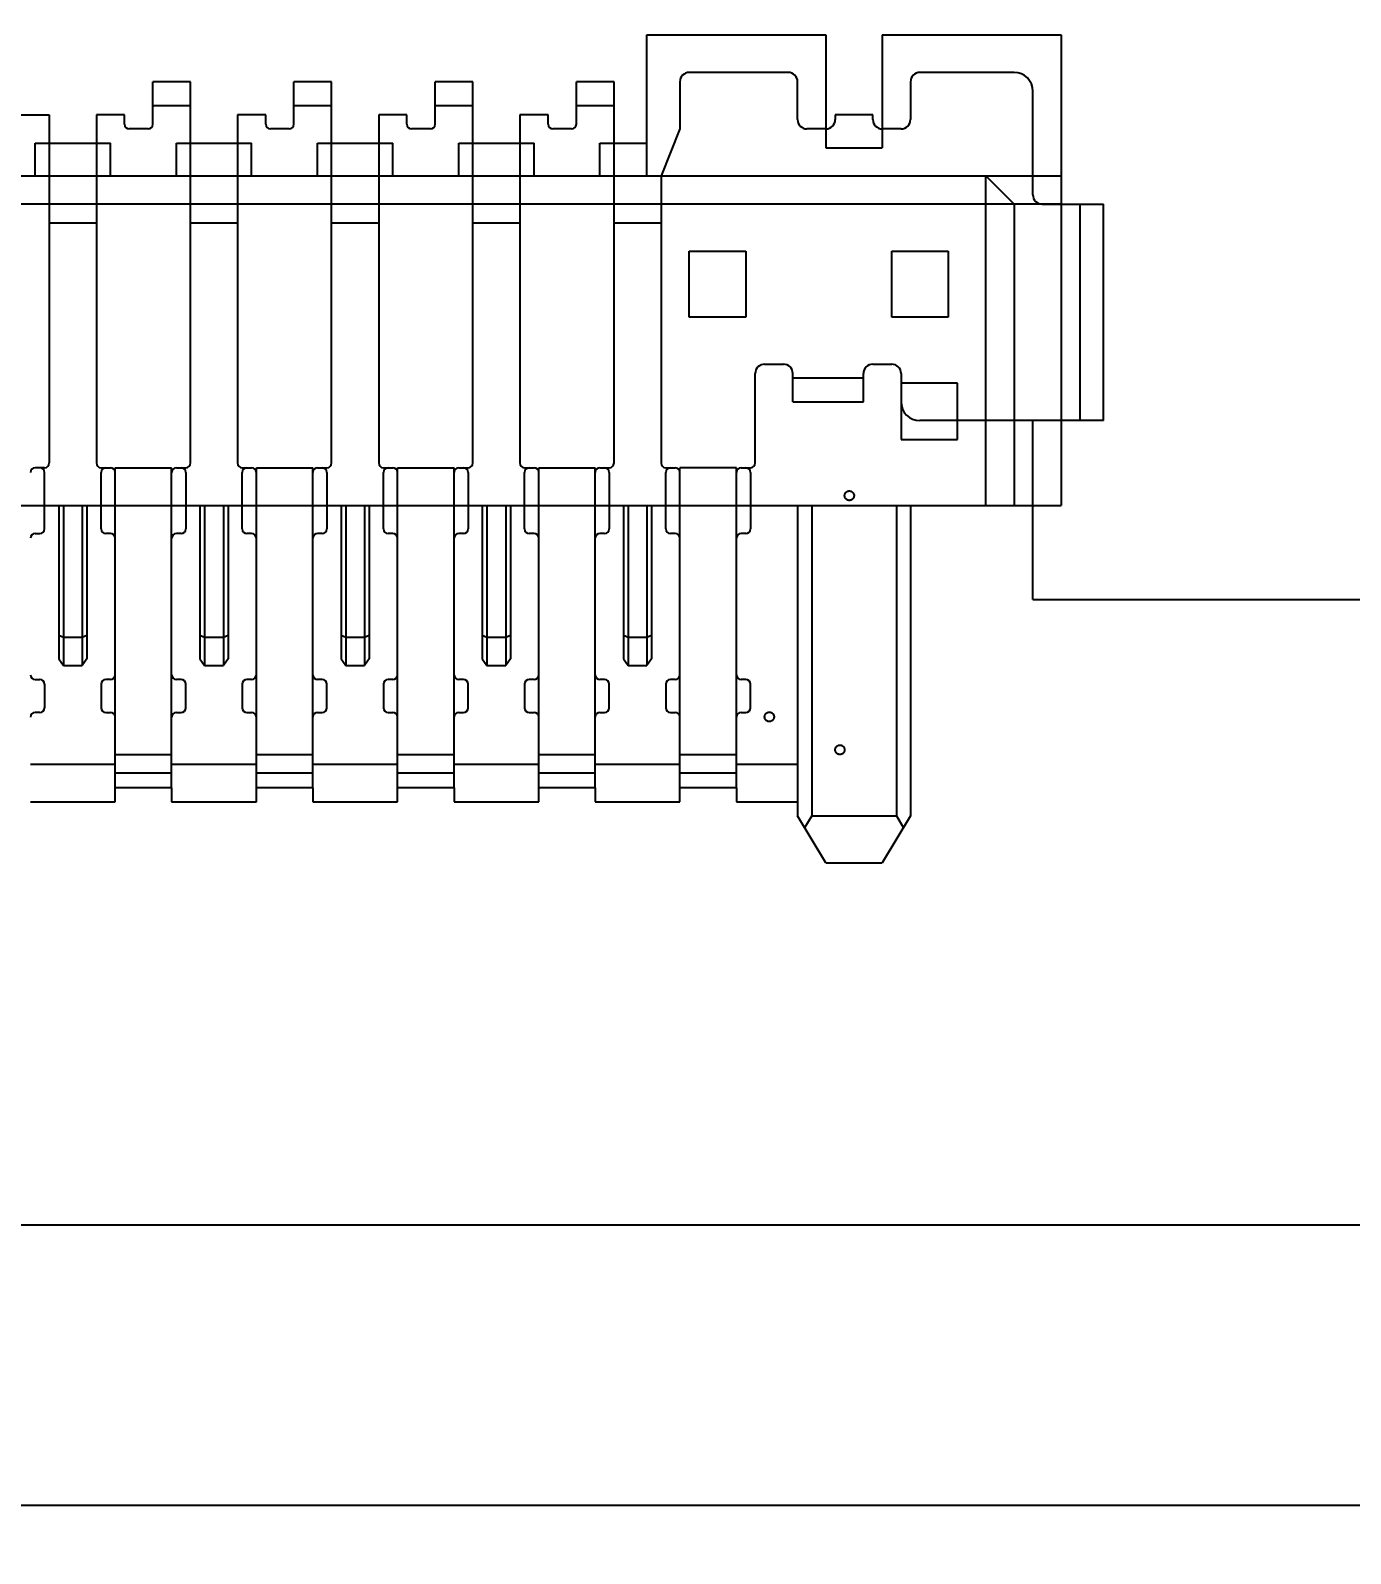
# Model space of a CAD drawing. Header units: millimetres. Extents: x 1391 to 3509, y 340 to 1753.
# Drawn here: x 2316.38 to 2330.4, y 729.86 to 746.05 of the extents above; entities that cross this region are included whole.
import ezdxf

# ---------------------------------------------------------------- set-up
doc = ezdxf.new("R2010")
doc.units = ezdxf.units.MM
doc.header["$LTSCALE"] = 46.255
doc.header["$PDMODE"] = 3
doc.header["$PDSIZE"] = 0.3125
doc.layers.get('0').update_dxf_attribs({"linetype": 'CONTINUOUS'})
doc.layers.get('Defpoints').update_dxf_attribs({"linetype": 'CONTINUOUS'})
doc.styles.get("Standard").update_dxf_attribs({"font": 'simfang.ttf'})
doc.dimstyles.new('DIMSTYLE_1', dxfattribs={"dimtxt": 5, "dimasz": 5, "dimexe": 0.18, "dimexo": 0.0625, "dimgap": 0.09, "dimtad": 1, "dimdec": 1, "dimdsep": 46, "dimtxsty": 'Standard', "dimblk": '_FILLED', "dimcen": 0.09, "dimclrt": 5, "dimadec": 0, "dimazin": 0, "dimtp": 0.5, "dimtm": 0.5, "dimtfac": 1, "dimtdec": 1, "dimtofl": 0, "dimtmove": 0, "dimatfit": 3, "dimldrblk": '_FILLED', "dimfxl": 1, "dimtolj": 1, "dimarcsym": 0})

# ---------------------------------------------------------------- blocks, each defined once
blk = doc.blocks.new('_FILLED')
at = {"color": 0, "linetype": 'ByBlock'}
blk.add_solid([(0, 0), (-1, 0.2), (-1, -0.2)], dxfattribs=at)
blk = doc.blocks.new('*D146')
at = {"color": 0, "lineweight": -2, "transparency": 16777216}
for p, q in [((2229.889, 1256.442), (3508.647, 1256.442)), ((3508.467, 675.502), (3508.467, 1251.442)), ((2229.889, 670.502), (3508.647, 670.502))]:
    blk.add_line(p, q, dxfattribs=at)
at = {"layer": 'Defpoints', "color": 0, "transparency": 16777216}
for p in [(2229.826, 1256.442), (3508.467, 1256.442), (2229.826, 670.502)]:
    blk.add_point(p, dxfattribs=at)
at = {"color": 0, "lineweight": -2, "transparency": 16777216, "xscale": 5, "yscale": 5, "zscale": 5}
for p, rotation in [((3508.467, 1256.442), 90), ((3508.467, 670.502), 270)]:
    blk.add_blockref('_FILLED', p, dxfattribs=dict(at, rotation=rotation))
at = {"color": 5, "transparency": 16777216, "insert": (3505.834, 963.472), "char_height": 5, "attachment_point": 5, "rotation": 90}
blk.add_mtext('\\A1;585.9', dxfattribs=at)
blk = doc.blocks.new('*D160')
at = {"color": 0, "lineweight": -2, "transparency": 16777216}
for p, q in [((2268.081, 670.564), (2268.081, 1710.806)), ((3280.976, 670.564), (3280.976, 1710.806)), ((2273.081, 1710.626), (3275.976, 1710.626))]:
    blk.add_line(p, q, dxfattribs=at)
at = {"layer": 'Defpoints', "color": 0, "transparency": 16777216}
for p in [(3280.976, 1710.626), (2268.081, 670.502), (3280.976, 670.502)]:
    blk.add_point(p, dxfattribs=at)
at = {"color": 0, "lineweight": -2, "transparency": 16777216, "xscale": 5, "yscale": 5, "zscale": 5, "rotation": 180}
blk.add_blockref('_FILLED', (2268.081, 1710.626), dxfattribs=at)
at = {"color": 0, "lineweight": -2, "transparency": 16777216, "xscale": 5, "yscale": 5, "zscale": 5}
blk.add_blockref('_FILLED', (3280.976, 1710.626), dxfattribs=at)
at = {"color": 5, "transparency": 16777216, "insert": (2774.529, 1713.259), "char_height": 5, "attachment_point": 5}
blk.add_mtext('\\A1;1012.9', dxfattribs=at)
blk = doc.blocks.new('*D161')
at = {"color": 0, "lineweight": -2, "transparency": 16777216}
for p, q in [((2229.826, 670.564), (2229.826, 1746.94)), ((3280.976, 670.564), (3280.976, 1746.94)), ((2234.826, 1746.76), (3275.976, 1746.76))]:
    blk.add_line(p, q, dxfattribs=at)
at = {"layer": 'Defpoints', "color": 0, "transparency": 16777216}
for p in [(3280.976, 1746.76), (2229.826, 670.502), (3280.976, 670.502)]:
    blk.add_point(p, dxfattribs=at)
at = {"color": 0, "lineweight": -2, "transparency": 16777216, "xscale": 5, "yscale": 5, "zscale": 5, "rotation": 180}
blk.add_blockref('_FILLED', (2229.826, 1746.76), dxfattribs=at)
at = {"color": 0, "lineweight": -2, "transparency": 16777216, "xscale": 5, "yscale": 5, "zscale": 5}
blk.add_blockref('_FILLED', (3280.976, 1746.76), dxfattribs=at)
at = {"color": 5, "transparency": 16777216, "insert": (2755.401, 1749.393), "char_height": 5, "attachment_point": 5}
blk.add_mtext('\\A1;1051.2', dxfattribs=at)
blk = doc.blocks.new('*D174')
at = {"color": 0, "lineweight": -2, "transparency": 16777216}
for p, q in [((3116.764, 1256.442), (1396.341, 1256.442)), ((1396.521, 668.242), (1396.521, 1251.442)), ((3116.764, 663.242), (1396.341, 663.242))]:
    blk.add_line(p, q, dxfattribs=at)
at = {"layer": 'Defpoints', "color": 0, "transparency": 16777216}
for p in [(1396.521, 1256.442), (3116.826, 1256.442), (3116.826, 663.242)]:
    blk.add_point(p, dxfattribs=at)
at = {"color": 0, "lineweight": -2, "transparency": 16777216, "xscale": 5, "yscale": 5, "zscale": 5}
for p, rotation in [((1396.521, 1256.442), 90), ((1396.521, 663.242), 270)]:
    blk.add_blockref('_FILLED', p, dxfattribs=dict(at, rotation=rotation))
at = {"color": 5, "transparency": 16777216, "insert": (1393.888, 1004.218), "char_height": 5, "attachment_point": 5, "rotation": 90}
blk.add_mtext('\\A1;593.2', dxfattribs=at)
blk = doc.blocks.new('*D176')
at = {"color": 0, "lineweight": -2, "transparency": 16777216}
for p, q in [((2844.764, 1256.442), (1597.897, 1256.442)), ((1598.077, 738.354), (1598.077, 1251.442)), ((2844.764, 733.354), (1597.897, 733.354))]:
    blk.add_line(p, q, dxfattribs=at)
at = {"layer": 'Defpoints', "color": 0, "transparency": 16777216}
for p in [(1598.077, 1256.442), (2844.826, 1256.442), (2844.826, 733.354)]:
    blk.add_point(p, dxfattribs=at)
at = {"color": 0, "lineweight": -2, "transparency": 16777216, "xscale": 5, "yscale": 5, "zscale": 5}
for p, rotation in [((1598.077, 1256.442), 90), ((1598.077, 733.354), 270)]:
    blk.add_blockref('_FILLED', p, dxfattribs=dict(at, rotation=rotation))
at = {"color": 5, "transparency": 16777216, "insert": (1595.444, 994.898), "char_height": 5, "attachment_point": 5, "rotation": 90}
blk.add_mtext('\\A1;523.1', dxfattribs=at)
blk = doc.blocks.new('*D177')
at = {"color": 0, "lineweight": -2, "transparency": 16777216}
for p, q in [((2467.283, 1256.442), (1525.642, 1256.442)), ((1525.822, 714.647), (1525.822, 1251.442)), ((2467.283, 709.647), (1525.642, 709.647))]:
    blk.add_line(p, q, dxfattribs=at)
at = {"layer": 'Defpoints', "color": 0, "transparency": 16777216}
for p in [(1525.822, 1256.442), (2467.345, 1256.442), (2467.345, 709.647)]:
    blk.add_point(p, dxfattribs=at)
at = {"color": 0, "lineweight": -2, "transparency": 16777216, "xscale": 5, "yscale": 5, "zscale": 5}
for p, rotation in [((1525.822, 1256.442), 90), ((1525.822, 709.647), 270)]:
    blk.add_blockref('_FILLED', p, dxfattribs=dict(at, rotation=rotation))
at = {"color": 5, "transparency": 16777216, "insert": (1523.19, 983.045), "char_height": 5, "attachment_point": 5, "rotation": 90}
blk.add_mtext('\\A1;546.8', dxfattribs=at)
blk = doc.blocks.new('*D178')
at = {"color": 0, "lineweight": -2, "transparency": 16777216}
for p, q in [((2467.22, 1256.442), (1661.924, 1256.442)), ((1662.104, 735.377), (1662.104, 1251.442)), ((2467.283, 730.377), (1661.924, 730.377))]:
    blk.add_line(p, q, dxfattribs=at)
at = {"layer": 'Defpoints', "color": 0, "transparency": 16777216}
for p in [(1662.104, 1256.442), (2467.283, 1256.442), (2467.345, 730.377)]:
    blk.add_point(p, dxfattribs=at)
at = {"color": 0, "lineweight": -2, "transparency": 16777216, "xscale": 5, "yscale": 5, "zscale": 5}
for p, rotation in [((1662.104, 1256.442), 90), ((1662.104, 730.377), 270)]:
    blk.add_blockref('_FILLED', p, dxfattribs=dict(at, rotation=rotation))
at = {"color": 5, "transparency": 16777216, "insert": (1659.472, 993.41), "char_height": 5, "attachment_point": 5, "rotation": 90}
blk.add_mtext('\\A1;526.1', dxfattribs=at)
blk = doc.blocks.new('*D188')
at = {"color": 0, "lineweight": -2, "transparency": 16777216}
for p, q in [((2846.764, 1256.442), (1459.362, 1256.442)), ((1459.542, 684.238), (1459.542, 1251.442)), ((2844.764, 679.238), (1459.362, 679.238))]:
    blk.add_line(p, q, dxfattribs=at)
at = {"layer": 'Defpoints', "color": 0, "transparency": 16777216}
for p in [(1459.542, 1256.442), (2846.826, 1256.442), (2844.826, 679.238)]:
    blk.add_point(p, dxfattribs=at)
at = {"color": 0, "lineweight": -2, "transparency": 16777216, "xscale": 5, "yscale": 5, "zscale": 5}
for p, rotation in [((1459.542, 1256.442), 90), ((1459.542, 679.238), 270)]:
    blk.add_blockref('_FILLED', p, dxfattribs=dict(at, rotation=rotation))
at = {"color": 5, "transparency": 16777216, "insert": (1456.909, 967.84), "char_height": 5, "attachment_point": 5, "rotation": 90}
blk.add_mtext('\\A1;577.2', dxfattribs=at)

msp = doc.modelspace()

# ---------------------------------------------------------------- linework, layer by layer
at = {"color": 3, "linetype": 'Continuous'}
for p, q in [((2322.926, 744.502), (2322.926, 746.002)), ((2322.926, 746.002), (2324.826, 746.002)), ((2324.826, 746.002), (2324.826, 744.802)), ((2325.426, 746.002), (2325.426, 744.802)), ((2325.426, 746.002), (2327.326, 746.002)), ((2327.326, 746.002), (2327.326, 741.002)), ((2324.426, 745.602), (2323.376, 745.602)), ((2326.826, 745.602), (2325.826, 745.602)), ((2317.676, 745.052), (2317.676, 745.502)), ((2318.076, 745.502), (2317.676, 745.502)), ((2318.076, 741.452), (2318.076, 745.502)), ((2319.176, 745.052), (2319.176, 745.502)), ((2319.576, 745.502), (2319.176, 745.502)), ((2319.576, 741.452), (2319.576, 745.502)), ((2320.676, 745.052), (2320.676, 745.502)), ((2320.676, 745.052), (2320.676, 745.502)), ((2321.076, 745.502), (2320.676, 745.502)), ((2321.076, 745.502), (2320.676, 745.502)), ((2321.076, 741.452), (2321.076, 745.502)), ((2321.076, 741.452), (2321.076, 745.502)), ((2322.176, 745.052), (2322.176, 745.502)), ((2322.176, 745.052), (2322.176, 745.502)), ((2322.576, 745.502), (2322.176, 745.502)), ((2322.576, 745.502), (2322.176, 745.502)), ((2322.576, 741.452), (2322.576, 745.502)), ((2322.576, 741.452), (2322.576, 745.502)), ((2323.276, 745.502), (2323.276, 745.002)), ((2324.526, 745.102), (2324.526, 745.502)), ((2325.726, 745.502), (2325.726, 745.102)), ((2327.026, 744.302), (2327.026, 745.402)), ((2317.676, 745.252), (2318.076, 745.252)), ((2319.176, 745.252), (2319.576, 745.252)), ((2320.676, 745.252), (2321.076, 745.252)), ((2320.676, 745.252), (2321.076, 745.252)), ((2322.176, 745.252), (2322.576, 745.252)), ((2322.176, 745.252), (2322.576, 745.252)), ((2316.276, 745.152), (2316.576, 745.152)), ((2316.576, 745.152), (2316.576, 741.452)), ((2317.076, 745.152), (2317.076, 741.452)), ((2317.376, 745.152), (2317.076, 745.152)), ((2317.376, 745.052), (2317.376, 745.152)), ((2318.576, 745.152), (2318.576, 741.452)), ((2318.876, 745.152), (2318.576, 745.152)), ((2318.876, 745.052), (2318.876, 745.152)), ((2320.076, 745.152), (2320.076, 741.452)), ((2320.076, 745.152), (2320.076, 741.452)), ((2320.376, 745.152), (2320.076, 745.152)), ((2320.376, 745.152), (2320.076, 745.152)), ((2320.376, 745.052), (2320.376, 745.152)), ((2320.376, 745.052), (2320.376, 745.152)), ((2321.576, 745.152), (2321.576, 741.452)), ((2321.576, 745.152), (2321.576, 741.452)), ((2321.876, 745.152), (2321.576, 745.152)), ((2321.876, 745.152), (2321.576, 745.152)), ((2321.876, 745.052), (2321.876, 745.152)), ((2321.876, 745.052), (2321.876, 745.152)), ((2324.926, 745.152), (2324.926, 745.102)), ((2325.326, 745.152), (2324.926, 745.152)), ((2325.326, 745.102), (2325.326, 745.152)), ((2317.626, 745.002), (2317.426, 745.002)), ((2319.126, 745.002), (2318.926, 745.002)), ((2320.626, 745.002), (2320.426, 745.002)), ((2320.626, 745.002), (2320.426, 745.002)), ((2322.126, 745.002), (2321.926, 745.002)), ((2322.126, 745.002), (2321.926, 745.002)), ((2323.276, 745.002), (2323.076, 744.502)), ((2324.826, 745.002), (2324.626, 745.002)), ((2325.626, 745.002), (2325.426, 745.002)), ((2316.426, 744.502), (2316.426, 744.852)), ((2316.426, 744.852), (2317.226, 744.852)), ((2317.226, 744.502), (2317.226, 744.852)), ((2317.926, 744.502), (2317.926, 744.852)), ((2317.926, 744.852), (2318.726, 744.852)), ((2318.726, 744.502), (2318.726, 744.852)), ((2319.426, 744.502), (2319.426, 744.852)), ((2319.426, 744.852), (2320.226, 744.852)), ((2319.426, 744.852), (2320.226, 744.852)), ((2320.226, 744.502), (2320.226, 744.852)), ((2320.226, 744.502), (2320.226, 744.852)), ((2320.926, 744.502), (2320.926, 744.852)), ((2320.926, 744.502), (2320.926, 744.852)), ((2320.926, 744.852), (2321.726, 744.852)), ((2320.926, 744.852), (2321.726, 744.852)), ((2321.726, 744.502), (2321.726, 744.852)), ((2321.726, 744.502), (2321.726, 744.852)), ((2322.426, 744.502), (2322.426, 744.852)), ((2322.426, 744.502), (2322.426, 744.852)), ((2322.426, 744.852), (2322.926, 744.852)), ((2324.826, 744.802), (2325.426, 744.802)), ((2306.326, 744.502), (2327.326, 744.502)), ((2323.076, 744.502), (2323.076, 741.452)), ((2326.526, 741.002), (2326.526, 744.502)), ((2326.526, 744.502), (2326.826, 744.202)), ((2327.326, 744.202), (2306.326, 744.202)), ((2326.826, 744.202), (2326.826, 741.002)), ((2327.126, 744.202), (2327.776, 744.202)), ((2327.526, 744.202), (2327.526, 741.902)), ((2327.776, 741.902), (2327.776, 744.202)), ((2317.076, 744.002), (2316.576, 744.002)), ((2318.576, 744.002), (2318.076, 744.002)), ((2320.076, 744.002), (2319.576, 744.002)), ((2320.076, 744.002), (2319.576, 744.002)), ((2321.576, 744.002), (2321.076, 744.002)), ((2321.576, 744.002), (2321.076, 744.002)), ((2323.076, 744.002), (2322.576, 744.002)), ((2323.376, 743.002), (2323.376, 743.702)), ((2323.376, 743.702), (2323.976, 743.702)), ((2323.976, 743.702), (2323.976, 743.002)), ((2325.526, 743.002), (2325.526, 743.702)), ((2325.526, 743.702), (2326.126, 743.702)), ((2326.126, 743.702), (2326.126, 743.002)), ((2323.976, 743.002), (2323.376, 743.002)), ((2326.126, 743.002), (2325.526, 743.002)), ((2324.176, 742.502), (2324.376, 742.502)), ((2325.326, 742.502), (2325.526, 742.502)), ((2324.076, 741.452), (2324.076, 742.402)), ((2324.476, 742.102), (2324.476, 742.402)), ((2325.226, 742.352), (2324.476, 742.352)), ((2325.226, 742.102), (2325.226, 742.402)), ((2325.626, 742.402), (2325.626, 742.102)), ((2326.226, 742.302), (2325.626, 742.302)), ((2326.226, 741.702), (2326.226, 742.302)), ((2324.476, 742.102), (2325.226, 742.102)), ((2325.626, 742.102), (2325.626, 741.702)), ((2327.776, 741.902), (2325.826, 741.902)), ((2327.026, 740.002), (2327.026, 741.902)), ((2325.626, 741.702), (2326.226, 741.702)), ((2316.526, 741.402), (2316.426, 741.402)), ((2316.526, 740.752), (2316.526, 741.352)), ((2317.126, 741.402), (2317.226, 741.402)), ((2317.126, 740.752), (2317.126, 741.352)), ((2317.276, 741.352), (2317.276, 741.402)), ((2317.276, 741.402), (2317.876, 741.402)), ((2317.276, 739.202), (2317.276, 741.352)), ((2317.876, 741.352), (2317.876, 741.402)), ((2317.876, 739.202), (2317.876, 741.352)), ((2317.926, 741.402), (2318.026, 741.402)), ((2318.026, 741.352), (2318.026, 740.752)), ((2318.626, 741.402), (2318.726, 741.402)), ((2318.626, 740.752), (2318.626, 741.352)), ((2318.776, 741.352), (2318.776, 741.402)), ((2318.776, 741.402), (2319.376, 741.402)), ((2318.776, 739.202), (2318.776, 741.352)), ((2319.376, 741.352), (2319.376, 741.402)), ((2319.376, 739.202), (2319.376, 741.352)), ((2319.426, 741.402), (2319.526, 741.402)), ((2319.526, 741.352), (2319.526, 740.752)), ((2320.126, 741.402), (2320.226, 741.402)), ((2320.126, 741.402), (2320.226, 741.402)), ((2320.126, 740.752), (2320.126, 741.352)), ((2320.126, 740.752), (2320.126, 741.352)), ((2320.276, 741.352), (2320.276, 741.402)), ((2320.276, 741.352), (2320.276, 741.402)), ((2320.276, 741.402), (2320.876, 741.402)), ((2320.276, 741.402), (2320.876, 741.402)), ((2320.276, 739.202), (2320.276, 741.352)), ((2320.276, 739.202), (2320.276, 741.352)), ((2320.876, 741.352), (2320.876, 741.402)), ((2320.876, 741.352), (2320.876, 741.402)), ((2320.876, 739.202), (2320.876, 741.352)), ((2320.876, 739.202), (2320.876, 741.352)), ((2320.926, 741.402), (2321.026, 741.402)), ((2320.926, 741.402), (2321.026, 741.402)), ((2321.026, 741.352), (2321.026, 740.752)), ((2321.026, 741.352), (2321.026, 740.752)), ((2321.626, 741.402), (2321.726, 741.402)), ((2321.626, 741.402), (2321.726, 741.402)), ((2321.626, 740.752), (2321.626, 741.352)), ((2321.626, 740.752), (2321.626, 741.352)), ((2321.776, 741.352), (2321.776, 741.402)), ((2321.776, 741.352), (2321.776, 741.402)), ((2321.776, 741.402), (2322.376, 741.402)), ((2321.776, 741.402), (2322.376, 741.402)), ((2321.776, 739.202), (2321.776, 741.352)), ((2321.776, 739.202), (2321.776, 741.352)), ((2322.376, 741.352), (2322.376, 741.402)), ((2322.376, 741.352), (2322.376, 741.402)), ((2322.376, 739.202), (2322.376, 741.352)), ((2322.376, 739.202), (2322.376, 741.352)), ((2322.426, 741.402), (2322.526, 741.402)), ((2322.426, 741.402), (2322.526, 741.402)), ((2322.526, 741.352), (2322.526, 740.752)), ((2322.526, 741.352), (2322.526, 740.752)), ((2323.126, 741.402), (2323.226, 741.402)), ((2323.126, 740.752), (2323.126, 741.352)), ((2323.276, 741.352), (2323.276, 741.402)), ((2323.876, 741.402), (2323.276, 741.402)), ((2323.276, 739.202), (2323.276, 741.352)), ((2323.876, 741.352), (2323.876, 741.402)), ((2323.876, 739.202), (2323.876, 741.352)), ((2323.926, 741.402), (2324.026, 741.402)), ((2324.026, 741.352), (2324.026, 740.752)), ((2310.976, 741.002), (2327.326, 741.002)), ((2316.676, 741.002), (2316.676, 739.373)), ((2316.726, 741.002), (2316.726, 739.302)), ((2316.926, 741.002), (2316.926, 739.302)), ((2316.976, 741.002), (2316.976, 739.373)), ((2318.176, 741.002), (2318.176, 739.373)), ((2318.226, 741.002), (2318.226, 739.302)), ((2318.426, 741.002), (2318.426, 739.302)), ((2318.476, 741.002), (2318.476, 739.373)), ((2319.676, 741.002), (2319.676, 739.373)), ((2319.676, 741.002), (2319.676, 739.373)), ((2319.726, 741.002), (2319.726, 739.302)), ((2319.726, 741.002), (2319.726, 739.302)), ((2319.926, 741.002), (2319.926, 739.302)), ((2319.926, 741.002), (2319.926, 739.302)), ((2319.976, 741.002), (2319.976, 739.373)), ((2319.976, 741.002), (2319.976, 739.373)), ((2321.176, 741.002), (2321.176, 739.373)), ((2321.176, 741.002), (2321.176, 739.373)), ((2321.226, 741.002), (2321.226, 739.302)), ((2321.226, 741.002), (2321.226, 739.302)), ((2321.426, 741.002), (2321.426, 739.302)), ((2321.426, 741.002), (2321.426, 739.302)), ((2321.476, 741.002), (2321.476, 739.373)), ((2321.476, 741.002), (2321.476, 739.373)), ((2322.676, 741.002), (2322.676, 739.373)), ((2322.726, 741.002), (2322.726, 739.302)), ((2322.926, 741.002), (2322.926, 739.302)), ((2322.976, 741.002), (2322.976, 739.373)), ((2324.526, 741.002), (2324.526, 737.702)), ((2324.676, 741.002), (2324.676, 737.702)), ((2325.576, 741.002), (2325.576, 737.702)), ((2325.726, 741.002), (2325.726, 737.702)), ((2316.426, 740.702), (2316.476, 740.702)), ((2317.226, 740.702), (2317.176, 740.702)), ((2317.976, 740.702), (2317.926, 740.702)), ((2318.726, 740.702), (2318.676, 740.702)), ((2319.476, 740.702), (2319.426, 740.702)), ((2320.226, 740.702), (2320.176, 740.702)), ((2320.226, 740.702), (2320.176, 740.702)), ((2320.976, 740.702), (2320.926, 740.702)), ((2320.976, 740.702), (2320.926, 740.702)), ((2321.726, 740.702), (2321.676, 740.702)), ((2321.726, 740.702), (2321.676, 740.702)), ((2322.476, 740.702), (2322.426, 740.702)), ((2322.476, 740.702), (2322.426, 740.702)), ((2323.226, 740.702), (2323.176, 740.702)), ((2323.976, 740.702), (2323.926, 740.702)), ((2327.026, 740.002), (3252.326, 740.002)), ((2316.676, 739.623), (2316.726, 739.602)), ((2316.726, 739.602), (2316.926, 739.602)), ((2316.926, 739.602), (2316.976, 739.623)), ((2318.176, 739.623), (2318.226, 739.602)), ((2318.226, 739.602), (2318.426, 739.602)), ((2318.426, 739.602), (2318.476, 739.623)), ((2319.676, 739.623), (2319.726, 739.602)), ((2319.676, 739.623), (2319.726, 739.602)), ((2319.726, 739.602), (2319.926, 739.602)), ((2319.726, 739.602), (2319.926, 739.602)), ((2319.926, 739.602), (2319.976, 739.623)), ((2319.926, 739.602), (2319.976, 739.623)), ((2321.176, 739.623), (2321.226, 739.602)), ((2321.176, 739.623), (2321.226, 739.602)), ((2321.226, 739.602), (2321.426, 739.602)), ((2321.226, 739.602), (2321.426, 739.602)), ((2321.426, 739.602), (2321.476, 739.623)), ((2321.426, 739.602), (2321.476, 739.623)), ((2322.676, 739.623), (2322.726, 739.602)), ((2322.726, 739.602), (2322.926, 739.602)), ((2322.926, 739.602), (2322.976, 739.623)), ((2316.676, 739.373), (2316.726, 739.302)), ((2316.726, 739.302), (2316.926, 739.302)), ((2316.976, 739.373), (2316.926, 739.302)), ((2318.176, 739.373), (2318.226, 739.302)), ((2318.226, 739.302), (2318.426, 739.302)), ((2318.476, 739.373), (2318.426, 739.302)), ((2319.676, 739.373), (2319.726, 739.302)), ((2319.676, 739.373), (2319.726, 739.302)), ((2319.726, 739.302), (2319.926, 739.302)), ((2319.726, 739.302), (2319.926, 739.302)), ((2319.976, 739.373), (2319.926, 739.302)), ((2319.976, 739.373), (2319.926, 739.302)), ((2321.176, 739.373), (2321.226, 739.302)), ((2321.176, 739.373), (2321.226, 739.302)), ((2321.226, 739.302), (2321.426, 739.302)), ((2321.226, 739.302), (2321.426, 739.302)), ((2321.476, 739.373), (2321.426, 739.302)), ((2321.476, 739.373), (2321.426, 739.302)), ((2322.676, 739.373), (2322.726, 739.302)), ((2322.726, 739.302), (2322.926, 739.302)), ((2322.976, 739.373), (2322.926, 739.302)), ((2316.426, 739.152), (2316.476, 739.152)), ((2316.526, 739.102), (2316.526, 738.852)), ((2317.126, 739.102), (2317.126, 738.852)), ((2317.226, 739.152), (2317.176, 739.152)), ((2317.276, 738.752), (2317.276, 739.202)), ((2317.876, 738.752), (2317.876, 739.202)), ((2317.976, 739.152), (2317.926, 739.152)), ((2318.026, 738.852), (2318.026, 739.102)), ((2318.626, 739.102), (2318.626, 738.852)), ((2318.726, 739.152), (2318.676, 739.152)), ((2318.776, 738.752), (2318.776, 739.202)), ((2319.376, 738.752), (2319.376, 739.202)), ((2319.476, 739.152), (2319.426, 739.152)), ((2319.526, 738.852), (2319.526, 739.102)), ((2320.126, 739.102), (2320.126, 738.852)), ((2320.126, 739.102), (2320.126, 738.852)), ((2320.226, 739.152), (2320.176, 739.152)), ((2320.226, 739.152), (2320.176, 739.152)), ((2320.276, 738.752), (2320.276, 739.202)), ((2320.276, 738.752), (2320.276, 739.202)), ((2320.876, 738.752), (2320.876, 739.202)), ((2320.876, 738.752), (2320.876, 739.202)), ((2320.976, 739.152), (2320.926, 739.152)), ((2320.976, 739.152), (2320.926, 739.152)), ((2321.026, 738.852), (2321.026, 739.102)), ((2321.026, 738.852), (2321.026, 739.102)), ((2321.626, 739.102), (2321.626, 738.852)), ((2321.626, 739.102), (2321.626, 738.852)), ((2321.726, 739.152), (2321.676, 739.152)), ((2321.726, 739.152), (2321.676, 739.152)), ((2321.776, 738.752), (2321.776, 739.202)), ((2321.776, 738.752), (2321.776, 739.202)), ((2322.376, 738.752), (2322.376, 739.202)), ((2322.376, 738.752), (2322.376, 739.202)), ((2322.476, 739.152), (2322.426, 739.152)), ((2322.476, 739.152), (2322.426, 739.152)), ((2322.526, 738.852), (2322.526, 739.102)), ((2322.526, 738.852), (2322.526, 739.102)), ((2323.126, 739.102), (2323.126, 738.852)), ((2323.226, 739.152), (2323.176, 739.152)), ((2323.276, 738.752), (2323.276, 739.202)), ((2323.876, 738.752), (2323.876, 739.202)), ((2323.976, 739.152), (2323.926, 739.152)), ((2324.026, 738.852), (2324.026, 739.102)), ((2316.476, 738.802), (2316.426, 738.802)), ((2317.176, 738.802), (2317.226, 738.802)), ((2317.276, 738.002), (2317.276, 738.752)), ((2317.876, 738.002), (2317.876, 738.752)), ((2317.926, 738.802), (2317.976, 738.802)), ((2318.676, 738.802), (2318.726, 738.802)), ((2318.776, 738.002), (2318.776, 738.752)), ((2319.376, 738.002), (2319.376, 738.752)), ((2319.426, 738.802), (2319.476, 738.802)), ((2320.176, 738.802), (2320.226, 738.802)), ((2320.176, 738.802), (2320.226, 738.802)), ((2320.276, 738.002), (2320.276, 738.752)), ((2320.276, 738.002), (2320.276, 738.752)), ((2320.876, 738.002), (2320.876, 738.752)), ((2320.876, 738.002), (2320.876, 738.752)), ((2320.926, 738.802), (2320.976, 738.802)), ((2320.926, 738.802), (2320.976, 738.802)), ((2321.676, 738.802), (2321.726, 738.802)), ((2321.676, 738.802), (2321.726, 738.802)), ((2321.776, 738.002), (2321.776, 738.752)), ((2321.776, 738.002), (2321.776, 738.752)), ((2322.376, 738.002), (2322.376, 738.752)), ((2322.376, 738.002), (2322.376, 738.752)), ((2322.426, 738.802), (2322.476, 738.802)), ((2322.426, 738.802), (2322.476, 738.802)), ((2323.176, 738.802), (2323.226, 738.802)), ((2323.276, 738.002), (2323.276, 738.752)), ((2323.876, 738.002), (2323.876, 738.752)), ((2323.926, 738.802), (2323.976, 738.802)), ((2317.876, 738.352), (2317.276, 738.352)), ((2319.376, 738.352), (2318.776, 738.352)), ((2320.876, 738.352), (2320.276, 738.352)), ((2320.876, 738.352), (2320.276, 738.352)), ((2322.376, 738.352), (2321.776, 738.352)), ((2322.376, 738.352), (2321.776, 738.352)), ((2323.876, 738.352), (2323.276, 738.352)), ((2316.376, 738.252), (2317.276, 738.252)), ((2317.876, 738.157), (2317.276, 738.157)), ((2317.876, 738.252), (2318.776, 738.252)), ((2319.376, 738.157), (2318.776, 738.157)), ((2319.376, 738.252), (2320.276, 738.252)), ((2319.376, 738.252), (2320.276, 738.252)), ((2320.876, 738.157), (2320.276, 738.157)), ((2320.876, 738.157), (2320.276, 738.157)), ((2320.876, 738.252), (2321.776, 738.252)), ((2320.876, 738.252), (2321.776, 738.252)), ((2322.376, 738.157), (2321.776, 738.157)), ((2322.376, 738.157), (2321.776, 738.157)), ((2322.376, 738.252), (2323.276, 738.252)), ((2323.876, 738.157), (2323.276, 738.157)), ((2323.876, 738.252), (2324.526, 738.252)), ((2317.276, 737.852), (2317.276, 738.002)), ((2317.876, 738.002), (2317.276, 738.002)), ((2317.876, 738.002), (2317.876, 737.852)), ((2318.776, 737.852), (2318.776, 738.002)), ((2319.376, 738.002), (2318.776, 738.002)), ((2319.376, 738.002), (2319.376, 737.852)), ((2320.276, 737.852), (2320.276, 738.002)), ((2320.276, 737.852), (2320.276, 738.002)), ((2320.876, 738.002), (2320.276, 738.002)), ((2320.876, 738.002), (2320.276, 738.002)), ((2320.876, 738.002), (2320.876, 737.852)), ((2320.876, 738.002), (2320.876, 737.852)), ((2321.776, 737.852), (2321.776, 738.002)), ((2321.776, 737.852), (2321.776, 738.002)), ((2322.376, 738.002), (2321.776, 738.002)), ((2322.376, 738.002), (2321.776, 738.002)), ((2322.376, 738.002), (2322.376, 737.852)), ((2322.376, 738.002), (2322.376, 737.852)), ((2323.276, 737.852), (2323.276, 738.002)), ((2323.876, 738.002), (2323.276, 738.002)), ((2323.876, 738.002), (2323.876, 737.852)), ((2316.376, 737.852), (2317.276, 737.852)), ((2317.876, 737.852), (2318.776, 737.852)), ((2319.376, 737.852), (2320.276, 737.852)), ((2319.376, 737.852), (2320.276, 737.852)), ((2320.876, 737.852), (2321.776, 737.852)), ((2320.876, 737.852), (2321.776, 737.852)), ((2322.376, 737.852), (2323.276, 737.852)), ((2323.876, 737.852), (2324.526, 737.852)), ((2324.826, 737.202), (2324.526, 737.702)), ((2324.676, 737.702), (2324.601, 737.577)), ((2324.676, 737.702), (2325.576, 737.702)), ((2325.726, 737.702), (2325.426, 737.202)), ((2325.576, 737.702), (2325.651, 737.577)), ((2324.826, 737.202), (2325.426, 737.202))]:
    msp.add_line(p, q, dxfattribs=at)
for points in [[(2325.075, 741.055), (2325.073, 741.055), (2325.071, 741.055), (2325.069, 741.056), (2325.067, 741.056), (2325.065, 741.057), (2325.062, 741.057), (2325.06, 741.058), (2325.058, 741.058), (2325.057, 741.059), (2325.055, 741.06), (2325.053, 741.061), (2325.051, 741.062), (2325.049, 741.063), (2325.047, 741.064), (2325.046, 741.066), (2325.044, 741.067), (2325.042, 741.068), (2325.041, 741.07), (2325.039, 741.071), (2325.038, 741.073), (2325.037, 741.074), (2325.035, 741.076), (2325.034, 741.078), (2325.033, 741.08), (2325.032, 741.081), (2325.031, 741.083), (2325.03, 741.085), (2325.029, 741.087), (2325.029, 741.089), (2325.028, 741.091), (2325.028, 741.093), (2325.027, 741.095), (2325.027, 741.097), (2325.026, 741.099), (2325.026, 741.102), (2325.026, 741.104), (2325.026, 741.106), (2325.026, 741.108), (2325.026, 741.11), (2325.027, 741.112), (2325.027, 741.114), (2325.027, 741.116), (2325.028, 741.118), (2325.028, 741.12), (2325.029, 741.122), (2325.03, 741.124), (2325.031, 741.126), (2325.032, 741.128), (2325.033, 741.13), (2325.034, 741.132), (2325.035, 741.133), (2325.036, 741.135), (2325.037, 741.137), (2325.039, 741.138), (2325.04, 741.14), (2325.042, 741.141), (2325.043, 741.143), (2325.045, 741.144), (2325.047, 741.145), (2325.048, 741.147), (2325.05, 741.148), (2325.052, 741.149), (2325.054, 741.15), (2325.056, 741.151), (2325.058, 741.152), (2325.06, 741.152), (2325.062, 741.153), (2325.064, 741.154), (2325.066, 741.154), (2325.068, 741.154), (2325.07, 741.155), (2325.072, 741.155), (2325.074, 741.155), (2325.076, 741.155)], [(2325.076, 741.155), (2325.078, 741.155), (2325.08, 741.155), (2325.082, 741.155), (2325.085, 741.154), (2325.087, 741.154), (2325.089, 741.154), (2325.091, 741.153), (2325.093, 741.152), (2325.095, 741.152), (2325.097, 741.151), (2325.099, 741.15), (2325.1, 741.149), (2325.102, 741.148), (2325.104, 741.147), (2325.106, 741.145), (2325.107, 741.144), (2325.109, 741.143), (2325.111, 741.141), (2325.112, 741.14), (2325.113, 741.138), (2325.115, 741.137), (2325.116, 741.135), (2325.117, 741.133), (2325.119, 741.132), (2325.12, 741.13), (2325.121, 741.128), (2325.122, 741.126), (2325.122, 741.124), (2325.123, 741.122), (2325.124, 741.12), (2325.124, 741.118), (2325.125, 741.116), (2325.125, 741.114), (2325.126, 741.112), (2325.126, 741.11), (2325.126, 741.108), (2325.126, 741.106), (2325.126, 741.104), (2325.126, 741.101), (2325.126, 741.099), (2325.125, 741.097), (2325.125, 741.095), (2325.125, 741.093), (2325.124, 741.091), (2325.123, 741.089), (2325.123, 741.087), (2325.122, 741.085), (2325.121, 741.083), (2325.12, 741.081), (2325.119, 741.079), (2325.118, 741.078), (2325.117, 741.076), (2325.115, 741.074), (2325.114, 741.073), (2325.113, 741.071), (2325.111, 741.07), (2325.11, 741.068), (2325.108, 741.067), (2325.106, 741.065), (2325.105, 741.064), (2325.103, 741.063), (2325.101, 741.062), (2325.099, 741.061), (2325.097, 741.06), (2325.096, 741.059), (2325.094, 741.058), (2325.092, 741.058), (2325.09, 741.057), (2325.087, 741.056), (2325.085, 741.056), (2325.083, 741.056), (2325.081, 741.055), (2325.079, 741.055), (2325.077, 741.055), (2325.075, 741.055)], [(2324.225, 738.705), (2324.223, 738.705), (2324.221, 738.705), (2324.219, 738.706), (2324.217, 738.706), (2324.215, 738.707), (2324.212, 738.707), (2324.21, 738.708), (2324.208, 738.708), (2324.207, 738.709), (2324.205, 738.71), (2324.203, 738.711), (2324.201, 738.712), (2324.199, 738.713), (2324.197, 738.714), (2324.196, 738.716), (2324.194, 738.717), (2324.192, 738.718), (2324.191, 738.72), (2324.189, 738.721), (2324.188, 738.723), (2324.187, 738.724), (2324.185, 738.726), (2324.184, 738.728), (2324.183, 738.73), (2324.182, 738.731), (2324.181, 738.733), (2324.18, 738.735), (2324.179, 738.737), (2324.179, 738.739), (2324.178, 738.741), (2324.178, 738.743), (2324.177, 738.745), (2324.177, 738.747), (2324.176, 738.749), (2324.176, 738.752), (2324.176, 738.754), (2324.176, 738.756), (2324.176, 738.758), (2324.176, 738.76), (2324.177, 738.762), (2324.177, 738.764), (2324.177, 738.766), (2324.178, 738.768), (2324.178, 738.77), (2324.179, 738.772), (2324.18, 738.774), (2324.181, 738.776), (2324.182, 738.778), (2324.183, 738.78), (2324.184, 738.782), (2324.185, 738.783), (2324.186, 738.785), (2324.187, 738.787), (2324.189, 738.788), (2324.19, 738.79), (2324.192, 738.791), (2324.193, 738.793), (2324.195, 738.794), (2324.197, 738.795), (2324.198, 738.797), (2324.2, 738.798), (2324.202, 738.799), (2324.204, 738.8), (2324.206, 738.801), (2324.208, 738.802), (2324.21, 738.802), (2324.212, 738.803), (2324.214, 738.804), (2324.216, 738.804), (2324.218, 738.804), (2324.22, 738.805), (2324.222, 738.805), (2324.224, 738.805), (2324.226, 738.805)], [(2324.226, 738.805), (2324.228, 738.805), (2324.23, 738.805), (2324.232, 738.805), (2324.235, 738.804), (2324.237, 738.804), (2324.239, 738.804), (2324.241, 738.803), (2324.243, 738.802), (2324.245, 738.802), (2324.247, 738.801), (2324.249, 738.8), (2324.25, 738.799), (2324.252, 738.798), (2324.254, 738.797), (2324.256, 738.795), (2324.257, 738.794), (2324.259, 738.793), (2324.261, 738.791), (2324.262, 738.79), (2324.263, 738.788), (2324.265, 738.787), (2324.266, 738.785), (2324.267, 738.783), (2324.269, 738.782), (2324.27, 738.78), (2324.271, 738.778), (2324.272, 738.776), (2324.272, 738.774), (2324.273, 738.772), (2324.274, 738.77), (2324.274, 738.768), (2324.275, 738.766), (2324.275, 738.764), (2324.276, 738.762), (2324.276, 738.76), (2324.276, 738.758), (2324.276, 738.756), (2324.276, 738.754), (2324.276, 738.751), (2324.276, 738.749), (2324.275, 738.747), (2324.275, 738.745), (2324.275, 738.743), (2324.274, 738.741), (2324.273, 738.739), (2324.273, 738.737), (2324.272, 738.735), (2324.271, 738.733), (2324.27, 738.731), (2324.269, 738.729), (2324.268, 738.728), (2324.267, 738.726), (2324.265, 738.724), (2324.264, 738.723), (2324.263, 738.721), (2324.261, 738.72), (2324.26, 738.718), (2324.258, 738.717), (2324.256, 738.715), (2324.255, 738.714), (2324.253, 738.713), (2324.251, 738.712), (2324.249, 738.711), (2324.247, 738.71), (2324.246, 738.709), (2324.244, 738.708), (2324.242, 738.708), (2324.24, 738.707), (2324.237, 738.706), (2324.235, 738.706), (2324.233, 738.706), (2324.231, 738.705), (2324.229, 738.705), (2324.227, 738.705), (2324.225, 738.705)], [(2324.976, 738.355), (2324.974, 738.355), (2324.972, 738.355), (2324.97, 738.356), (2324.968, 738.356), (2324.966, 738.356), (2324.964, 738.357), (2324.962, 738.357), (2324.96, 738.358), (2324.958, 738.359), (2324.956, 738.36), (2324.954, 738.36), (2324.952, 738.361), (2324.95, 738.362), (2324.948, 738.364), (2324.947, 738.365), (2324.945, 738.366), (2324.943, 738.367), (2324.942, 738.369), (2324.94, 738.37), (2324.939, 738.372), (2324.937, 738.374), (2324.936, 738.375), (2324.935, 738.377), (2324.934, 738.379), (2324.933, 738.38), (2324.932, 738.382), (2324.931, 738.384), (2324.93, 738.386), (2324.929, 738.388), (2324.928, 738.39), (2324.928, 738.392), (2324.927, 738.394), (2324.927, 738.396), (2324.927, 738.398), (2324.926, 738.4), (2324.926, 738.403), (2324.926, 738.405), (2324.926, 738.407), (2324.926, 738.409), (2324.926, 738.411), (2324.927, 738.413), (2324.927, 738.415), (2324.928, 738.417), (2324.928, 738.419), (2324.929, 738.421), (2324.93, 738.423), (2324.93, 738.425), (2324.931, 738.427), (2324.932, 738.429), (2324.933, 738.431), (2324.934, 738.433), (2324.936, 738.434), (2324.937, 738.436), (2324.938, 738.438), (2324.94, 738.439), (2324.941, 738.441), (2324.943, 738.442), (2324.944, 738.444), (2324.946, 738.445), (2324.947, 738.446), (2324.949, 738.447), (2324.951, 738.448), (2324.953, 738.449), (2324.955, 738.45), (2324.957, 738.451), (2324.959, 738.452), (2324.961, 738.453), (2324.963, 738.453), (2324.965, 738.454), (2324.967, 738.454), (2324.969, 738.455), (2324.971, 738.455), (2324.973, 738.455), (2324.975, 738.455), (2324.977, 738.455)], [(2324.977, 738.455), (2324.979, 738.455), (2324.982, 738.455), (2324.984, 738.455), (2324.986, 738.454), (2324.988, 738.454), (2324.99, 738.453), (2324.992, 738.453), (2324.994, 738.452), (2324.996, 738.451), (2324.998, 738.45), (2325, 738.449), (2325.001, 738.448), (2325.003, 738.447), (2325.005, 738.446), (2325.007, 738.445), (2325.008, 738.443), (2325.01, 738.442), (2325.011, 738.441), (2325.013, 738.439), (2325.014, 738.438), (2325.016, 738.436), (2325.017, 738.434), (2325.018, 738.432), (2325.019, 738.431), (2325.02, 738.429), (2325.021, 738.427), (2325.022, 738.425), (2325.023, 738.423), (2325.023, 738.421), (2325.024, 738.419), (2325.025, 738.417), (2325.025, 738.415), (2325.026, 738.413), (2325.026, 738.411), (2325.026, 738.409), (2325.026, 738.407), (2325.026, 738.405), (2325.026, 738.402), (2325.026, 738.4), (2325.026, 738.398), (2325.025, 738.396), (2325.025, 738.394), (2325.024, 738.392), (2325.024, 738.39), (2325.023, 738.388), (2325.022, 738.386), (2325.021, 738.384), (2325.021, 738.382), (2325.02, 738.38), (2325.018, 738.379), (2325.017, 738.377), (2325.016, 738.375), (2325.015, 738.373), (2325.013, 738.372), (2325.012, 738.37), (2325.011, 738.369), (2325.009, 738.367), (2325.007, 738.366), (2325.006, 738.365), (2325.004, 738.364), (2325.002, 738.362), (2325, 738.361), (2324.998, 738.36), (2324.997, 738.36), (2324.995, 738.359), (2324.993, 738.358), (2324.991, 738.357), (2324.989, 738.357), (2324.987, 738.356), (2324.985, 738.356), (2324.982, 738.356), (2324.98, 738.355), (2324.978, 738.355), (2324.976, 738.355)]]:
    msp.add_lwpolyline(points, dxfattribs=at)
for centre, radius, start, end in [((2323.376, 745.502), 0.1, 90, 180), ((2324.426, 745.502), 0.1, 0, 90), ((2325.826, 745.502), 0.1, 90, 180), ((2326.826, 745.402), 0.2, 0, 90), ((2324.626, 745.102), 0.1, 180, 270), ((2324.826, 745.102), 0.1, 270, 0), ((2325.426, 745.102), 0.1, 180, 270), ((2325.626, 745.102), 0.1, 270, 0), ((2317.426, 745.052), 0.05, 180, 270), ((2317.626, 745.052), 0.05, 270, 0), ((2318.926, 745.052), 0.05, 180, 270), ((2319.126, 745.052), 0.05, 270, 0), ((2320.426, 745.052), 0.05, 180, 270), ((2320.426, 745.052), 0.05, 180, 270), ((2320.626, 745.052), 0.05, 270, 0), ((2320.626, 745.052), 0.05, 270, 0), ((2321.926, 745.052), 0.05, 180, 270), ((2321.926, 745.052), 0.05, 180, 270), ((2322.126, 745.052), 0.05, 270, 0), ((2322.126, 745.052), 0.05, 270, 0), ((2327.126, 744.302), 0.1, 180, 270), ((2324.176, 742.402), 0.1, 90, 180), ((2324.376, 742.402), 0.1, 0, 90), ((2325.326, 742.402), 0.1, 90, 180), ((2325.526, 742.402), 0.1, 0, 90), ((2325.826, 742.102), 0.2, 180, 270), ((2316.426, 741.352), 0.05, 90, 180), ((2316.476, 741.352), 0.05, 0, 90), ((2316.526, 741.452), 0.05, 270, 0), ((2317.126, 741.452), 0.05, 180, 270), ((2317.176, 741.352), 0.05, 90, 180), ((2317.226, 741.352), 0.05, 0, 90), ((2317.926, 741.352), 0.05, 90, 180), ((2317.976, 741.352), 0.05, 0, 90), ((2318.026, 741.452), 0.05, 270, 0), ((2318.626, 741.452), 0.05, 180, 270), ((2318.676, 741.352), 0.05, 90, 180), ((2318.726, 741.352), 0.05, 0, 90), ((2319.426, 741.352), 0.05, 90, 180), ((2319.476, 741.352), 0.05, 0, 90), ((2319.526, 741.452), 0.05, 270, 0), ((2320.126, 741.452), 0.05, 180, 270), ((2320.126, 741.452), 0.05, 180, 270), ((2320.176, 741.352), 0.05, 90, 180), ((2320.176, 741.352), 0.05, 90, 180), ((2320.226, 741.352), 0.05, 0, 90), ((2320.226, 741.352), 0.05, 0, 90), ((2320.926, 741.352), 0.05, 90, 180), ((2320.926, 741.352), 0.05, 90, 180), ((2320.976, 741.352), 0.05, 0, 90), ((2320.976, 741.352), 0.05, 0, 90), ((2321.026, 741.452), 0.05, 270, 0), ((2321.026, 741.452), 0.05, 270, 0), ((2321.626, 741.452), 0.05, 180, 270), ((2321.626, 741.452), 0.05, 180, 270), ((2321.676, 741.352), 0.05, 90, 180), ((2321.676, 741.352), 0.05, 90, 180), ((2321.726, 741.352), 0.05, 0, 90), ((2321.726, 741.352), 0.05, 0, 90), ((2322.426, 741.352), 0.05, 90, 180), ((2322.426, 741.352), 0.05, 90, 180), ((2322.476, 741.352), 0.05, 0, 90), ((2322.476, 741.352), 0.05, 0, 90), ((2322.526, 741.452), 0.05, 270, 0), ((2322.526, 741.452), 0.05, 270, 0), ((2323.126, 741.452), 0.05, 180, 270), ((2323.176, 741.352), 0.05, 90, 180), ((2323.226, 741.352), 0.05, 0, 90), ((2323.926, 741.352), 0.05, 90, 180), ((2323.976, 741.352), 0.05, 0, 90), ((2324.026, 741.452), 0.05, 270, 0), ((2316.426, 740.652), 0.05, 90, 180), ((2316.476, 740.752), 0.05, 270, 0), ((2317.176, 740.752), 0.05, 180, 270), ((2317.226, 740.652), 0.05, 0, 90), ((2317.926, 740.652), 0.05, 90, 180), ((2317.976, 740.752), 0.05, 270, 0), ((2318.676, 740.752), 0.05, 180, 270), ((2318.726, 740.652), 0.05, 0, 90), ((2319.426, 740.652), 0.05, 90, 180), ((2319.476, 740.752), 0.05, 270, 0), ((2320.176, 740.752), 0.05, 180, 270), ((2320.176, 740.752), 0.05, 180, 270), ((2320.226, 740.652), 0.05, 0, 90), ((2320.226, 740.652), 0.05, 0, 90), ((2320.926, 740.652), 0.05, 90, 180), ((2320.926, 740.652), 0.05, 90, 180), ((2320.976, 740.752), 0.05, 270, 0), ((2320.976, 740.752), 0.05, 270, 0), ((2321.676, 740.752), 0.05, 180, 270), ((2321.676, 740.752), 0.05, 180, 270), ((2321.726, 740.652), 0.05, 0, 90), ((2321.726, 740.652), 0.05, 0, 90), ((2322.426, 740.652), 0.05, 90, 180), ((2322.426, 740.652), 0.05, 90, 180), ((2322.476, 740.752), 0.05, 270, 0), ((2322.476, 740.752), 0.05, 270, 0), ((2323.176, 740.752), 0.05, 180, 270), ((2323.226, 740.652), 0.05, 0, 90), ((2323.926, 740.652), 0.05, 90, 180), ((2323.976, 740.752), 0.05, 270, 0), ((2316.426, 739.202), 0.05, 180, 270), ((2316.476, 739.102), 0.05, 0, 90), ((2317.176, 739.102), 0.05, 90, 180), ((2317.226, 739.202), 0.05, 270, 0), ((2317.926, 739.202), 0.05, 180, 270), ((2317.976, 739.102), 0.05, 0, 90), ((2318.676, 739.102), 0.05, 90, 180), ((2318.726, 739.202), 0.05, 270, 0), ((2319.426, 739.202), 0.05, 180, 270), ((2319.476, 739.102), 0.05, 0, 90), ((2320.176, 739.102), 0.05, 90, 180), ((2320.176, 739.102), 0.05, 90, 180), ((2320.226, 739.202), 0.05, 270, 0), ((2320.226, 739.202), 0.05, 270, 0), ((2320.926, 739.202), 0.05, 180, 270), ((2320.926, 739.202), 0.05, 180, 270), ((2320.976, 739.102), 0.05, 0, 90), ((2320.976, 739.102), 0.05, 0, 90), ((2321.676, 739.102), 0.05, 90, 180), ((2321.676, 739.102), 0.05, 90, 180), ((2321.726, 739.202), 0.05, 270, 0), ((2321.726, 739.202), 0.05, 270, 0), ((2322.426, 739.202), 0.05, 180, 270), ((2322.426, 739.202), 0.05, 180, 270), ((2322.476, 739.102), 0.05, 0, 90), ((2322.476, 739.102), 0.05, 0, 90), ((2323.176, 739.102), 0.05, 90, 180), ((2323.226, 739.202), 0.05, 270, 0), ((2323.926, 739.202), 0.05, 180, 270), ((2323.976, 739.102), 0.05, 0, 90), ((2316.426, 738.752), 0.05, 90, 180), ((2316.476, 738.852), 0.05, 270, 0), ((2317.176, 738.852), 0.05, 180, 270), ((2317.226, 738.752), 0.05, 0, 90), ((2317.926, 738.752), 0.05, 90, 180), ((2317.976, 738.852), 0.05, 270, 0), ((2318.676, 738.852), 0.05, 180, 270), ((2318.726, 738.752), 0.05, 0, 90), ((2319.426, 738.752), 0.05, 90, 180), ((2319.476, 738.852), 0.05, 270, 0), ((2320.176, 738.852), 0.05, 180, 270), ((2320.176, 738.852), 0.05, 180, 270), ((2320.226, 738.752), 0.05, 0, 90), ((2320.226, 738.752), 0.05, 0, 90), ((2320.926, 738.752), 0.05, 90, 180), ((2320.926, 738.752), 0.05, 90, 180), ((2320.976, 738.852), 0.05, 270, 0), ((2320.976, 738.852), 0.05, 270, 0), ((2321.676, 738.852), 0.05, 180, 270), ((2321.676, 738.852), 0.05, 180, 270), ((2321.726, 738.752), 0.05, 0, 90), ((2321.726, 738.752), 0.05, 0, 90), ((2322.426, 738.752), 0.05, 90, 180), ((2322.426, 738.752), 0.05, 90, 180), ((2322.476, 738.852), 0.05, 270, 0), ((2322.476, 738.852), 0.05, 270, 0), ((2323.176, 738.852), 0.05, 180, 270), ((2323.226, 738.752), 0.05, 0, 90), ((2323.926, 738.752), 0.05, 90, 180), ((2323.976, 738.852), 0.05, 270, 0)]:
    msp.add_arc(centre, radius, start, end, dxfattribs=at)

# ---------------------------------------------------------------- dimensions: what is measured, and where the dimension line sits
at = {"color": 2}
for base, p1, p2, picture, middle in [((3280.976116305, 1746.76045146), (2229.826116305, 670.501995579), (3280.976116305, 670.501995579), '*D161', (2755.401116305, 1749.393308603)), ((3280.976, 1710.626), (2268.081, 670.502), (3280.976, 670.502), '*D160', (2774.529, 1713.259))]:
    dim = msp.add_linear_dim(base=base, p1=p1, p2=p2, dimstyle='DIMSTYLE_1', dxfattribs=at)
    dim.commit()
    dim.dimension.update_dxf_attribs({"geometry": picture, "text_midpoint": middle})
for base, p1, p2, picture, middle in [((1396.521, 1256.442), (3116.826, 663.242), (3116.826, 1256.442), '*D174', (1396.521, 1004.218)), ((1459.542, 1256.442), (2844.826, 679.238), (2846.826, 1256.442), '*D188', (1459.542, 967.84)), ((1525.822, 1256.442), (2467.345, 709.647), (2467.345, 1256.442), '*D177', (1525.822, 983.045)), ((1598.077, 1256.442), (2844.826, 733.354), (2844.826, 1256.442), '*D176', (1598.077, 994.898)), ((1662.104, 1256.442), (2467.345, 730.377), (2467.283, 1256.442), '*D178', (1662.104, 993.41))]:
    dim = msp.add_linear_dim(base=base, p1=p1, p2=p2, angle=90, dimstyle='DIMSTYLE_1', dxfattribs=at)
    dim.commit()
    dim.dimension.update_dxf_attribs({"geometry": picture, "text_midpoint": middle, "dimtype": 160})
dim = msp.add_linear_dim(base=(3508.467, 1256.442), p1=(2229.826, 670.502), p2=(2229.826, 1256.442), angle=90, dimstyle='DIMSTYLE_1', dxfattribs=at)
dim.commit()
dim.dimension.update_dxf_attribs({"geometry": '*D146', "text_midpoint": (3505.834, 963.472)})

doc.saveas('drawing.dxf')
